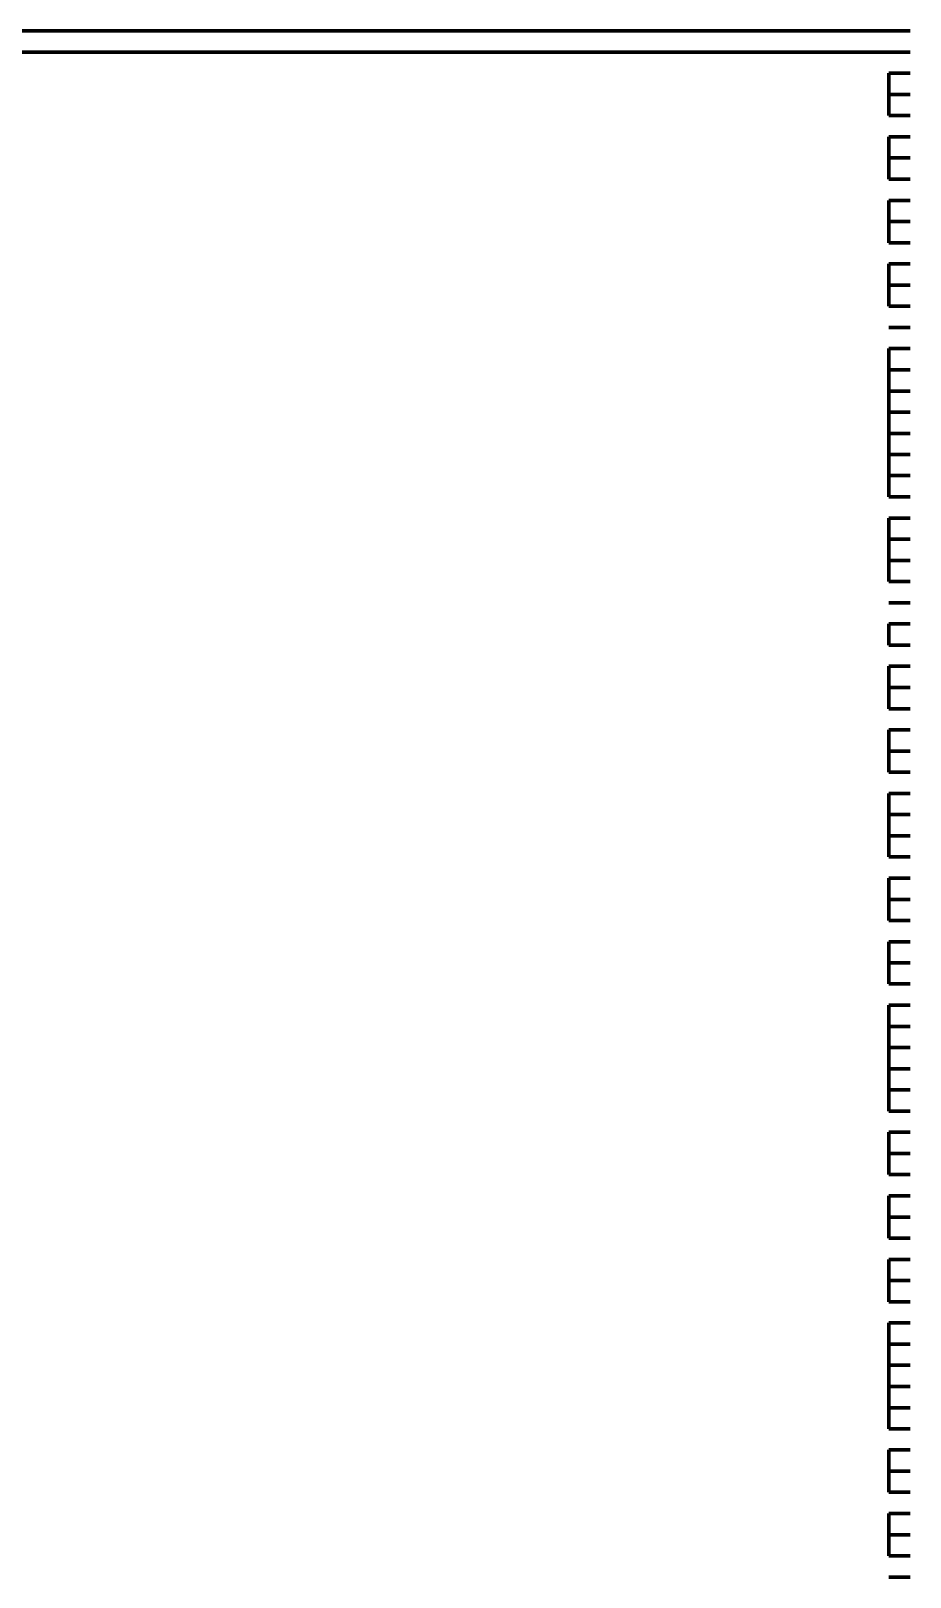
# Model space of a CAD drawing. Header units: inches. Extents: x 16 to 776, y 37 to 575.
# Drawn here: x 318.25 to 325.17, y 386.5 to 398.67 of the extents above; entities that cross this region are included whole.
import ezdxf

# ---------------------------------------------------------------- set-up
doc = ezdxf.new("R2010")
doc.units = ezdxf.units.IN
doc.header["$MEASUREMENT"] = 0
doc.layers.add('P', color=250, linetype='CONTINUOUS', lineweight=100)

msp = doc.modelspace()

# ---------------------------------------------------------------- linework, layer by layer
at = {"layer": 'P', "color": 0, "linetype": 'Continuous'}
for points in [[(318.167, 398.667), (318.333, 398.667)], [(318.167, 398.667), (318.333, 398.667)], [(318.333, 398.667), (318.5, 398.667)], [(318.333, 398.667), (318.5, 398.667)], [(318.5, 398.667), (318.667, 398.667)], [(318.5, 398.667), (318.667, 398.667)], [(318.667, 398.667), (318.667, 398.667)], [(318.667, 398.667), (318.833, 398.667)], [(318.667, 398.667), (318.667, 398.667)], [(318.667, 398.667), (318.833, 398.667)], [(318.833, 398.667), (319, 398.667)], [(318.833, 398.667), (319, 398.667)], [(319, 398.667), (319, 398.667)], [(319, 398.667), (319.167, 398.667)], [(319, 398.667), (319, 398.667)], [(319, 398.667), (319.167, 398.667)], [(319.167, 398.667), (319.333, 398.667)], [(319.167, 398.667), (319.333, 398.667)], [(319.333, 398.667), (319.5, 398.667)], [(319.333, 398.667), (319.5, 398.667)], [(319.333, 398.667), (319.5, 398.667)], [(319.5, 398.667), (319.5, 398.667)], [(319.5, 398.667), (319.5, 398.667)], [(319.5, 398.667), (319.667, 398.667)], [(319.5, 398.667), (319.5, 398.667)], [(319.5, 398.667), (319.667, 398.667)], [(319.667, 398.667), (319.833, 398.667)], [(319.667, 398.667), (319.833, 398.667)], [(319.833, 398.667), (320, 398.667)], [(319.833, 398.667), (320, 398.667)], [(320, 398.667), (320, 398.667)], [(320, 398.667), (320.167, 398.667)], [(320, 398.667), (320, 398.667)], [(320, 398.667), (320.167, 398.667)], [(320, 398.667), (320, 398.667)], [(320, 398.667), (320.167, 398.667)], [(320.167, 398.667), (320.333, 398.667)], [(320.167, 398.667), (320.333, 398.667)], [(320.333, 398.667), (320.333, 398.667)], [(320.333, 398.667), (320.5, 398.667)], [(320.333, 398.667), (320.333, 398.667)], [(320.333, 398.667), (320.5, 398.667)], [(320.333, 398.667), (320.5, 398.667)], [(320.5, 398.667), (320.667, 398.667)], [(320.5, 398.667), (320.667, 398.667)], [(320.5, 398.667), (320.667, 398.667)], [(320.667, 398.667), (320.833, 398.667)], [(320.667, 398.667), (320.833, 398.667)], [(320.833, 398.667), (320.833, 398.667)], [(320.833, 398.667), (321, 398.667)], [(320.833, 398.667), (320.833, 398.667)], [(320.833, 398.667), (321, 398.667)], [(320.833, 398.667), (321, 398.667)], [(321, 398.667), (321.167, 398.667)], [(321, 398.667), (321.167, 398.667)], [(321, 398.667), (321.167, 398.667)], [(321.167, 398.667), (321.167, 398.667)], [(321.167, 398.667), (321.333, 398.667)], [(321.167, 398.667), (321.167, 398.667)], [(321.167, 398.667), (321.333, 398.667)], [(321.333, 398.667), (321.5, 398.667)], [(321.333, 398.667), (321.5, 398.667)], [(321.333, 398.667), (321.5, 398.667)], [(321.5, 398.667), (321.667, 398.667)], [(321.5, 398.667), (321.667, 398.667)], [(321.5, 398.667), (321.667, 398.667)], [(321.5, 398.667), (321.667, 398.667)], [(321.667, 398.667), (321.667, 398.667)], [(321.667, 398.667), (321.667, 398.667)], [(321.667, 398.667), (321.833, 398.667)], [(321.667, 398.667), (321.667, 398.667)], [(321.667, 398.667), (321.833, 398.667)], [(321.833, 398.667), (322, 398.667)], [(321.833, 398.667), (322, 398.667)], [(322, 398.667), (322, 398.667)], [(322, 398.667), (322.167, 398.667)], [(322, 398.667), (322, 398.667)], [(322, 398.667), (322.167, 398.667)], [(322.167, 398.667), (322.333, 398.667)], [(322.167, 398.667), (322.333, 398.667)], [(322.333, 398.667), (322.5, 398.667)], [(322.333, 398.667), (322.5, 398.667)], [(322.5, 398.667), (322.5, 398.667)], [(322.5, 398.667), (322.667, 398.667)], [(322.5, 398.667), (322.5, 398.667)], [(322.5, 398.667), (322.667, 398.667)], [(322.667, 398.667), (322.833, 398.667)], [(322.667, 398.667), (322.833, 398.667)], [(322.833, 398.667), (323, 398.667)], [(322.833, 398.667), (323, 398.667)], [(323, 398.667), (323, 398.667)], [(323, 398.667), (323.167, 398.667)], [(323, 398.667), (323, 398.667)], [(323, 398.667), (323.167, 398.667)], [(323.167, 398.667), (323.333, 398.667)], [(323.167, 398.667), (323.333, 398.667)], [(323.333, 398.667), (323.333, 398.667)], [(323.333, 398.667), (323.5, 398.667)], [(323.333, 398.667), (323.333, 398.667)], [(323.333, 398.667), (323.5, 398.667)], [(323.5, 398.667), (323.667, 398.667)], [(323.5, 398.667), (323.667, 398.667)], [(323.5, 398.667), (323.667, 398.667)], [(323.667, 398.667), (323.833, 398.667)], [(323.667, 398.667), (323.833, 398.667)], [(323.667, 398.667), (323.833, 398.667)], [(323.833, 398.667), (323.833, 398.667)], [(323.833, 398.667), (324, 398.667)], [(323.833, 398.667), (323.833, 398.667)], [(323.833, 398.667), (324, 398.667)], [(324, 398.667), (324.167, 398.667)], [(324, 398.667), (324.167, 398.667)], [(324.167, 398.667), (324.167, 398.667)], [(324.167, 398.667), (324.333, 398.667)], [(324.167, 398.667), (324.167, 398.667)], [(324.167, 398.667), (324.333, 398.667)], [(324.333, 398.667), (324.5, 398.667)], [(324.333, 398.667), (324.5, 398.667)], [(324.5, 398.667), (324.667, 398.667)], [(324.5, 398.667), (324.667, 398.667)], [(324.667, 398.667), (324.667, 398.667)], [(324.667, 398.667), (324.833, 398.667)], [(324.667, 398.667), (324.667, 398.667)], [(324.667, 398.667), (324.833, 398.667)], [(324.833, 398.667), (325, 398.667)], [(324.833, 398.667), (325, 398.667)], [(325, 398.667), (325.167, 398.667)], [(325, 398.667), (325, 398.667)], [(325, 398.667), (325, 398.667)], [(325, 398.667), (325.167, 398.667)], [(325, 398.667), (325, 398.667)], [(318.167, 398.5), (318.333, 398.5)], [(318.167, 398.5), (318.333, 398.5)], [(318.333, 398.5), (318.5, 398.5)], [(318.333, 398.5), (318.5, 398.5)], [(318.333, 398.5), (318.5, 398.5)], [(318.5, 398.5), (318.667, 398.5)], [(318.5, 398.5), (318.667, 398.5)], [(318.5, 398.5), (318.667, 398.5)], [(318.667, 398.5), (318.667, 398.5)], [(318.667, 398.5), (318.667, 398.5)], [(318.667, 398.5), (318.833, 398.5)], [(318.667, 398.5), (318.667, 398.5)], [(318.667, 398.5), (318.833, 398.5)], [(318.833, 398.5), (319, 398.5)], [(318.833, 398.5), (319, 398.5)], [(318.833, 398.5), (319, 398.5)], [(319, 398.5), (319, 398.5)], [(319, 398.5), (319, 398.5)], [(319, 398.5), (319.167, 398.5)], [(319, 398.5), (319, 398.5)], [(319, 398.5), (319.167, 398.5)], [(319, 398.5), (319.167, 398.5)], [(319.167, 398.5), (319.333, 398.5)], [(319.167, 398.5), (319.333, 398.5)], [(319.333, 398.5), (319.5, 398.5)], [(319.333, 398.5), (319.5, 398.5)], [(319.333, 398.5), (319.5, 398.5)], [(319.5, 398.5), (319.5, 398.5)], [(319.5, 398.5), (319.5, 398.5)], [(319.5, 398.5), (319.5, 398.5)], [(319.5, 398.5), (319.667, 398.5)], [(319.5, 398.5), (319.5, 398.5)], [(319.5, 398.5), (319.667, 398.5)], [(319.5, 398.5), (319.667, 398.5)], [(319.667, 398.5), (319.833, 398.5)], [(319.667, 398.5), (319.833, 398.5)], [(319.667, 398.5), (319.833, 398.5)], [(319.833, 398.5), (320, 398.5)], [(319.833, 398.5), (320, 398.5)], [(320, 398.5), (320, 398.5)], [(320, 398.5), (320, 398.5)], [(320, 398.5), (320.167, 398.5)], [(320, 398.5), (320, 398.5)], [(320, 398.5), (320.167, 398.5)], [(320, 398.5), (320.167, 398.5)], [(320, 398.5), (320.167, 398.5)], [(320.167, 398.5), (320.333, 398.5)], [(320.167, 398.5), (320.333, 398.5)], [(320.167, 398.5), (320.333, 398.5)], [(320.333, 398.5), (320.333, 398.5)], [(320.333, 398.5), (320.333, 398.5)], [(320.333, 398.5), (320.5, 398.5)], [(320.333, 398.5), (320.5, 398.5)], [(320.333, 398.5), (320.5, 398.5)], [(320.5, 398.5), (320.667, 398.5)], [(320.5, 398.5), (320.667, 398.5)], [(320.5, 398.5), (320.667, 398.5)], [(320.5, 398.5), (320.667, 398.5)], [(320.667, 398.5), (320.833, 398.5)], [(320.667, 398.5), (320.833, 398.5)], [(320.667, 398.5), (320.833, 398.5)], [(320.833, 398.5), (320.833, 398.5)], [(320.833, 398.5), (320.833, 398.5)], [(320.833, 398.5), (321, 398.5)], [(320.833, 398.5), (321, 398.5)], [(320.833, 398.5), (321, 398.5)], [(321, 398.5), (321.167, 398.5)], [(321, 398.5), (321.167, 398.5)], [(321, 398.5), (321.167, 398.5)], [(321, 398.5), (321.167, 398.5)], [(321.167, 398.5), (321.167, 398.5)], [(321.167, 398.5), (321.167, 398.5)], [(321.167, 398.5), (321.333, 398.5)], [(321.167, 398.5), (321.167, 398.5)], [(321.167, 398.5), (321.333, 398.5)], [(321.333, 398.5), (321.5, 398.5)], [(321.333, 398.5), (321.5, 398.5)], [(321.333, 398.5), (321.5, 398.5)], [(321.5, 398.5), (321.667, 398.5)], [(321.5, 398.5), (321.667, 398.5)], [(321.5, 398.5), (321.667, 398.5)], [(321.5, 398.5), (321.667, 398.5)], [(321.667, 398.5), (321.667, 398.5)], [(321.667, 398.5), (321.667, 398.5)], [(321.667, 398.5), (321.667, 398.5)], [(321.667, 398.5), (321.833, 398.5)], [(321.667, 398.5), (321.667, 398.5)], [(321.667, 398.5), (321.833, 398.5)], [(321.667, 398.5), (321.833, 398.5)], [(321.833, 398.5), (322, 398.5)], [(321.833, 398.5), (322, 398.5)], [(321.833, 398.5), (322, 398.5)], [(322, 398.5), (322, 398.5)], [(322, 398.5), (322, 398.5)], [(322, 398.5), (322.167, 398.5)], [(322, 398.5), (322.167, 398.5)], [(322, 398.5), (322.167, 398.5)], [(322.167, 398.5), (322.333, 398.5)], [(322.167, 398.5), (322.333, 398.5)], [(322.167, 398.5), (322.333, 398.5)], [(322.333, 398.5), (322.5, 398.5)], [(322.333, 398.5), (322.5, 398.5)], [(322.333, 398.5), (322.5, 398.5)], [(322.5, 398.5), (322.5, 398.5)], [(322.5, 398.5), (322.5, 398.5)], [(322.5, 398.5), (322.667, 398.5)], [(322.5, 398.5), (322.667, 398.5)], [(322.5, 398.5), (322.667, 398.5)], [(322.667, 398.5), (322.833, 398.5)], [(322.667, 398.5), (322.833, 398.5)], [(322.667, 398.5), (322.833, 398.5)], [(322.833, 398.5), (323, 398.5)], [(322.833, 398.5), (323, 398.5)], [(322.833, 398.5), (323, 398.5)], [(323, 398.5), (323, 398.5)], [(323, 398.5), (323, 398.5)], [(323, 398.5), (323.167, 398.5)], [(323, 398.5), (323.167, 398.5)], [(323, 398.5), (323.167, 398.5)], [(323.167, 398.5), (323.333, 398.5)], [(323.167, 398.5), (323.333, 398.5)], [(323.167, 398.5), (323.333, 398.5)], [(323.333, 398.5), (323.333, 398.5)], [(323.333, 398.5), (323.333, 398.5)], [(323.333, 398.5), (323.5, 398.5)], [(323.333, 398.5), (323.333, 398.5)], [(323.333, 398.5), (323.5, 398.5)], [(323.5, 398.5), (323.667, 398.5)], [(323.5, 398.5), (323.667, 398.5)], [(323.5, 398.5), (323.667, 398.5)], [(323.667, 398.5), (323.833, 398.5)], [(323.667, 398.5), (323.833, 398.5)], [(323.667, 398.5), (323.833, 398.5)], [(323.667, 398.5), (323.833, 398.5)], [(323.833, 398.5), (323.833, 398.5)], [(323.833, 398.5), (323.833, 398.5)], [(323.833, 398.5), (324, 398.5)], [(323.833, 398.5), (323.833, 398.5)], [(323.833, 398.5), (324, 398.5)], [(323.833, 398.5), (324, 398.5)], [(324, 398.5), (324.167, 398.5)], [(324, 398.5), (324.167, 398.5)], [(324.167, 398.5), (324.167, 398.5)], [(324.167, 398.5), (324.167, 398.5)], [(324.167, 398.5), (324.333, 398.5)], [(324.167, 398.5), (324.167, 398.5)], [(324.167, 398.5), (324.333, 398.5)], [(324.167, 398.5), (324.333, 398.5)], [(324.333, 398.5), (324.5, 398.5)], [(324.333, 398.5), (324.5, 398.5)], [(324.333, 398.5), (324.5, 398.5)], [(324.5, 398.5), (324.667, 398.5)], [(324.5, 398.5), (324.667, 398.5)], [(324.667, 398.5), (324.667, 398.5)], [(324.667, 398.5), (324.667, 398.5)], [(324.667, 398.5), (324.833, 398.5)], [(324.667, 398.5), (324.667, 398.5)], [(324.667, 398.5), (324.833, 398.5)], [(324.667, 398.5), (324.833, 398.5)], [(324.833, 398.5), (325, 398.5)], [(324.833, 398.5), (325, 398.5)], [(324.833, 398.5), (325, 398.5)], [(325, 398.5), (325, 398.5)], [(325, 398.5), (325.167, 398.5)], [(325, 398.5), (325.167, 398.5)], [(325, 398.5), (325, 398.5)], [(325, 398.5), (325.167, 398.5)], [(325, 398.5), (325, 398.5)], [(325, 398.5), (325, 398.5)], [(325, 398.5), (325, 398.5)], [(325, 398.5), (325.167, 398.5)], [(325, 398.333), (325, 398.333)], [(325, 398.333), (325.167, 398.333)], [(325, 398.333), (325, 398.333)], [(325, 398.333), (325.167, 398.333)], [(325, 398.333), (325, 398.333)], [(325, 398.333), (325.167, 398.333)], [(325, 398.333), (325.167, 398.333)], [(325, 398.333), (325, 398.333)], [(325, 398.333), (325, 398.167)], [(325, 398.333), (325.167, 398.333)], [(325, 398.333), (325, 398.333)], [(325, 398.167), (325, 398.167)], [(325, 398.167), (325.167, 398.167)], [(325, 398.167), (325, 398)], [(325, 398.167), (325.167, 398.167)], [(325, 398.167), (325, 398.167)], [(325, 398), (325, 398)], [(325, 398), (325.167, 398)], [(325, 398), (325, 398)], [(325, 398), (325, 398)], [(325, 398), (325.167, 398)], [(325, 398), (325.167, 398)], [(325, 398), (325, 398)], [(325, 398), (325.167, 398)], [(325, 398), (325, 398)], [(325, 397.833), (325, 397.833)], [(325, 397.833), (325.167, 397.833)], [(325, 397.833), (325, 397.667)], [(325, 397.833), (325.167, 397.833)], [(325, 397.833), (325, 397.833)], [(325, 397.667), (325, 397.667)], [(325, 397.667), (325.167, 397.667)], [(325, 397.667), (325, 397.5)], [(325, 397.667), (325.167, 397.667)], [(325, 397.667), (325, 397.667)], [(325, 397.5), (325, 397.5)], [(325, 397.5), (325.167, 397.5)], [(325, 397.5), (325, 397.5)], [(325, 397.5), (325, 397.5)], [(325, 397.5), (325.167, 397.5)], [(325, 397.5), (325.167, 397.5)], [(325, 397.5), (325, 397.5)], [(325, 397.5), (325.167, 397.5)], [(325, 397.5), (325, 397.5)], [(325, 397.333), (325, 397.333)], [(325, 397.333), (325.167, 397.333)], [(325, 397.333), (325, 397.167)], [(325, 397.333), (325.167, 397.333)], [(325, 397.333), (325, 397.333)], [(325, 397.167), (325, 397.167)], [(325, 397.167), (325.167, 397.167)], [(325, 397.167), (325, 397)], [(325, 397.167), (325.167, 397.167)], [(325, 397.167), (325, 397.167)], [(325, 397), (325, 397)], [(325, 397), (325.167, 397)], [(325, 397), (325, 397)], [(325, 397), (325, 397)], [(325, 397), (325.167, 397)], [(325, 397), (325.167, 397)], [(325, 397), (325, 397)], [(325, 397), (325.167, 397)], [(325, 397), (325, 397)], [(325, 396.833), (325, 396.833)], [(325, 396.833), (325.167, 396.833)], [(325, 396.833), (325, 396.667)], [(325, 396.833), (325.167, 396.833)], [(325, 396.833), (325, 396.833)], [(325, 396.667), (325, 396.667)], [(325, 396.667), (325.167, 396.667)], [(325, 396.667), (325, 396.667)], [(325, 396.667), (325, 396.667)], [(325, 396.667), (325.167, 396.667)], [(325, 396.667), (325.167, 396.667)], [(325, 396.667), (325, 396.667)], [(325, 396.667), (325, 396.5)], [(325, 396.667), (325.167, 396.667)], [(325, 396.667), (325, 396.667)], [(325, 396.5), (325, 396.5)], [(325, 396.5), (325.167, 396.5)], [(325, 396.5), (325.167, 396.5)], [(325, 396.5), (325, 396.5)], [(325, 396.5), (325.167, 396.5)], [(325, 396.5), (325, 396.5)], [(325, 396.333), (325, 396.333)], [(325, 396.333), (325.167, 396.333)], [(325, 396.333), (325, 396.333)], [(325, 396.333), (325.167, 396.333)], [(325, 396.333), (325.167, 396.333)], [(325, 396.333), (325, 396.333)], [(325, 396.167), (325, 396.167)], [(325, 396.167), (325.167, 396.167)], [(325, 396.167), (325, 396.167)], [(325, 396.167), (325, 396.167)], [(325, 396.167), (325.167, 396.167)], [(325, 396.167), (325.167, 396.167)], [(325, 396.167), (325, 396.167)], [(325, 396.167), (325, 396)], [(325, 396.167), (325.167, 396.167)], [(325, 396.167), (325, 396.167)], [(325, 396), (325, 396)], [(325, 396), (325.167, 396)], [(325, 396), (325, 395.833)], [(325, 396), (325.167, 396)], [(325, 396), (325, 396)], [(325, 395.833), (325, 395.833)], [(325, 395.833), (325.167, 395.833)], [(325, 395.833), (325, 395.833)], [(325, 395.833), (325.167, 395.833)], [(325, 395.833), (325.167, 395.833)], [(325, 395.833), (325, 395.833)], [(325, 395.833), (325, 395.667)], [(325, 395.833), (325.167, 395.833)], [(325, 395.833), (325, 395.833)], [(325, 395.667), (325, 395.667)], [(325, 395.667), (325.167, 395.667)], [(325, 395.667), (325, 395.5)], [(325, 395.667), (325.167, 395.667)], [(325, 395.667), (325, 395.667)], [(325, 395.5), (325, 395.5)], [(325, 395.5), (325.167, 395.5)], [(325, 395.5), (325, 395.333)], [(325, 395.5), (325.167, 395.5)], [(325, 395.5), (325, 395.5)], [(325, 395.333), (325, 395.333)], [(325, 395.333), (325.167, 395.333)], [(325, 395.333), (325, 395.333)], [(325, 395.333), (325.167, 395.333)], [(325, 395.333), (325.167, 395.333)], [(325, 395.333), (325, 395.333)], [(325, 395.333), (325, 395.167)], [(325, 395.333), (325.167, 395.333)], [(325, 395.333), (325, 395.333)], [(325, 395.167), (325, 395.167)], [(325, 395.167), (325.167, 395.167)], [(325, 395.167), (325, 395)], [(325, 395.167), (325.167, 395.167)], [(325, 395.167), (325, 395.167)], [(325, 395), (325, 395)], [(325, 395), (325.167, 395)], [(325, 395), (325, 395)], [(325, 395), (325, 395)], [(325, 395), (325.167, 395)], [(325, 395), (325.167, 395)], [(325, 395), (325, 395)], [(325, 395), (325.167, 395)], [(325, 395), (325, 395)], [(325, 394.833), (325, 394.833)], [(325, 394.833), (325.167, 394.833)], [(325, 394.833), (325, 394.667)], [(325, 394.833), (325.167, 394.833)], [(325, 394.833), (325, 394.833)], [(325, 394.667), (325, 394.667)], [(325, 394.667), (325.167, 394.667)], [(325, 394.667), (325, 394.5)], [(325, 394.667), (325.167, 394.667)], [(325, 394.667), (325, 394.667)], [(325, 394.5), (325, 394.5)], [(325, 394.5), (325.167, 394.5)], [(325, 394.5), (325, 394.5)], [(325, 394.5), (325, 394.5)], [(325, 394.5), (325.167, 394.5)], [(325, 394.5), (325.167, 394.5)], [(325, 394.5), (325, 394.5)], [(325, 394.5), (325, 394.333)], [(325, 394.5), (325.167, 394.5)], [(325, 394.5), (325, 394.5)], [(325, 394.333), (325, 394.333)], [(325, 394.333), (325.167, 394.333)], [(325, 394.333), (325.167, 394.333)], [(325, 394.333), (325, 394.333)], [(325, 394.333), (325.167, 394.333)], [(325, 394.333), (325, 394.333)], [(325, 394.167), (325, 394.167)], [(325, 394.167), (325.167, 394.167)], [(325, 394.167), (325, 394.167)], [(325, 394.167), (325.167, 394.167)], [(325, 394.167), (325.167, 394.167)], [(325, 394.167), (325, 394.167)], [(325, 394), (325, 394)], [(325, 394), (325.167, 394)], [(325, 394), (325, 394)], [(325, 394), (325, 394)], [(325, 394), (325.167, 394)], [(325, 394), (325.167, 394)], [(325, 394), (325, 394)], [(325, 394), (325, 393.833)], [(325, 394), (325.167, 394)], [(325, 394), (325, 394)], [(325, 393.833), (325, 393.833)], [(325, 393.833), (325.167, 393.833)], [(325, 393.833), (325.167, 393.833)], [(325, 393.833), (325, 393.833)], [(325, 393.833), (325.167, 393.833)], [(325, 393.833), (325, 393.833)], [(325, 393.667), (325, 393.667)], [(325, 393.667), (325.167, 393.667)], [(325, 393.667), (325, 393.667)], [(325, 393.667), (325.167, 393.667)], [(325, 393.667), (325, 393.667)], [(325, 393.667), (325.167, 393.667)], [(325, 393.667), (325.167, 393.667)], [(325, 393.667), (325, 393.667)], [(325, 393.667), (325, 393.5)], [(325, 393.667), (325.167, 393.667)], [(325, 393.667), (325, 393.667)], [(325, 393.5), (325, 393.5)], [(325, 393.5), (325.167, 393.5)], [(325, 393.5), (325, 393.333)], [(325, 393.5), (325.167, 393.5)], [(325, 393.5), (325, 393.5)], [(325, 393.333), (325, 393.333)], [(325, 393.333), (325.167, 393.333)], [(325, 393.333), (325.167, 393.333)], [(325, 393.333), (325, 393.333)], [(325, 393.333), (325.167, 393.333)], [(325, 393.333), (325, 393.333)], [(325, 393.167), (325, 393.167)], [(325, 393.167), (325.167, 393.167)], [(325, 393.167), (325, 393.167)], [(325, 393.167), (325.167, 393.167)], [(325, 393.167), (325, 393.167)], [(325, 393.167), (325.167, 393.167)], [(325, 393.167), (325.167, 393.167)], [(325, 393.167), (325, 393.167)], [(325, 393.167), (325, 393)], [(325, 393.167), (325.167, 393.167)], [(325, 393.167), (325, 393.167)], [(325, 393), (325, 393)], [(325, 393), (325.167, 393)], [(325, 393), (325, 392.833)], [(325, 393), (325.167, 393)], [(325, 393), (325, 393)], [(325, 392.833), (325, 392.833)], [(325, 392.833), (325.167, 392.833)], [(325, 392.833), (325, 392.833)], [(325, 392.833), (325.167, 392.833)], [(325, 392.833), (325.167, 392.833)], [(325, 392.833), (325, 392.833)], [(325, 392.833), (325, 392.833)], [(325, 392.833), (325.167, 392.833)], [(325, 392.833), (325.167, 392.833)], [(325, 392.833), (325, 392.833)], [(325, 392.833), (325.167, 392.833)], [(325, 392.833), (325, 392.833)], [(325, 392.667), (325, 392.667)], [(325, 392.667), (325.167, 392.667)], [(325, 392.667), (325, 392.5)], [(325, 392.667), (325.167, 392.667)], [(325, 392.667), (325, 392.667)], [(325, 392.5), (325, 392.5)], [(325, 392.5), (325.167, 392.5)], [(325, 392.5), (325, 392.333)], [(325, 392.5), (325.167, 392.5)], [(325, 392.5), (325, 392.5)], [(325, 392.333), (325, 392.333)], [(325, 392.333), (325.167, 392.333)], [(325, 392.333), (325, 392.333)], [(325, 392.333), (325, 392.333)], [(325, 392.333), (325.167, 392.333)], [(325, 392.333), (325.167, 392.333)], [(325, 392.333), (325, 392.333)], [(325, 392.333), (325, 392.167)], [(325, 392.333), (325.167, 392.333)], [(325, 392.333), (325, 392.333)], [(325, 392.167), (325, 392.167)], [(325, 392.167), (325.167, 392.167)], [(325, 392.167), (325.167, 392.167)], [(325, 392.167), (325, 392.167)], [(325, 392), (325, 392)], [(325, 392), (325.167, 392)], [(325, 392), (325, 392)], [(325, 392), (325, 392)], [(325, 392), (325.167, 392)], [(325, 392), (325.167, 392)], [(325, 392), (325, 392)], [(325, 392), (325, 391.833)], [(325, 392), (325.167, 392)], [(325, 392), (325, 392)], [(325, 391.833), (325, 391.833)], [(325, 391.833), (325.167, 391.833)], [(325, 391.833), (325, 391.667)], [(325, 391.833), (325.167, 391.833)], [(325, 391.833), (325, 391.833)], [(325, 391.667), (325, 391.667)], [(325, 391.667), (325.167, 391.667)], [(325, 391.667), (325.167, 391.667)], [(325, 391.667), (325, 391.667)], [(325, 391.5), (325, 391.5)], [(325, 391.5), (325.167, 391.5)], [(325, 391.5), (325, 391.5)], [(325, 391.5), (325, 391.5)], [(325, 391.5), (325.167, 391.5)], [(325, 391.5), (325.167, 391.5)], [(325, 391.5), (325, 391.5)], [(325, 391.5), (325, 391.333)], [(325, 391.5), (325.167, 391.5)], [(325, 391.5), (325, 391.5)], [(325, 391.333), (325, 391.333)], [(325, 391.333), (325.167, 391.333)], [(325, 391.333), (325, 391.167)], [(325, 391.333), (325.167, 391.333)], [(325, 391.333), (325, 391.333)], [(325, 391.167), (325, 391.167)], [(325, 391.167), (325.167, 391.167)], [(325, 391.167), (325.167, 391.167)], [(325, 391.167), (325, 391.167)], [(325, 391), (325, 391)], [(325, 391), (325.167, 391)], [(325, 391), (325, 391)], [(325, 391), (325, 391)], [(325, 391), (325.167, 391)], [(325, 391), (325.167, 391)], [(325, 391), (325, 391)], [(325, 391), (325, 390.833)], [(325, 391), (325.167, 391)], [(325, 391), (325, 391)], [(325, 390.833), (325, 390.833)], [(325, 390.833), (325.167, 390.833)], [(325, 390.833), (325, 390.667)], [(325, 390.833), (325.167, 390.833)], [(325, 390.833), (325, 390.833)], [(325, 390.667), (325, 390.667)], [(325, 390.667), (325.167, 390.667)], [(325, 390.667), (325, 390.667)], [(325, 390.667), (325.167, 390.667)], [(325, 390.667), (325.167, 390.667)], [(325, 390.667), (325, 390.667)], [(325, 390.667), (325, 390.5)], [(325, 390.667), (325.167, 390.667)], [(325, 390.667), (325, 390.667)], [(325, 390.5), (325, 390.5)], [(325, 390.5), (325.167, 390.5)], [(325, 390.5), (325, 390.333)], [(325, 390.5), (325.167, 390.5)], [(325, 390.5), (325, 390.5)], [(325, 390.333), (325, 390.333)], [(325, 390.333), (325.167, 390.333)], [(325, 390.333), (325, 390.167)], [(325, 390.333), (325.167, 390.333)], [(325, 390.333), (325, 390.333)], [(325, 390.167), (325, 390.167)], [(325, 390.167), (325.167, 390.167)], [(325, 390.167), (325, 390.167)], [(325, 390.167), (325, 390.167)], [(325, 390.167), (325.167, 390.167)], [(325, 390.167), (325.167, 390.167)], [(325, 390.167), (325, 390.167)], [(325, 390.167), (325.167, 390.167)], [(325, 390.167), (325, 390.167)], [(325, 390), (325, 390)], [(325, 390), (325.167, 390)], [(325, 390), (325, 389.833)], [(325, 390), (325.167, 390)], [(325, 390), (325, 390)], [(325, 389.833), (325, 389.833)], [(325, 389.833), (325.167, 389.833)], [(325, 389.833), (325, 389.833)], [(325, 389.833), (325, 389.833)], [(325, 389.833), (325.167, 389.833)], [(325, 389.833), (325.167, 389.833)], [(325, 389.833), (325, 389.833)], [(325, 389.833), (325, 389.667)], [(325, 389.833), (325.167, 389.833)], [(325, 389.833), (325, 389.833)], [(325, 389.667), (325, 389.667)], [(325, 389.667), (325.167, 389.667)], [(325, 389.667), (325.167, 389.667)], [(325, 389.667), (325, 389.667)], [(325, 389.5), (325, 389.5)], [(325, 389.5), (325.167, 389.5)], [(325, 389.5), (325, 389.333)], [(325, 389.5), (325.167, 389.5)], [(325, 389.5), (325, 389.5)], [(325, 389.333), (325, 389.333)], [(325, 389.333), (325.167, 389.333)], [(325, 389.333), (325, 389.333)], [(325, 389.333), (325, 389.333)], [(325, 389.333), (325.167, 389.333)], [(325, 389.333), (325.167, 389.333)], [(325, 389.333), (325, 389.333)], [(325, 389.333), (325, 389.167)], [(325, 389.333), (325.167, 389.333)], [(325, 389.333), (325, 389.333)], [(325, 389.167), (325, 389.167)], [(325, 389.167), (325.167, 389.167)], [(325, 389.167), (325.167, 389.167)], [(325, 389.167), (325, 389.167)], [(325, 389), (325, 389)], [(325, 389), (325.167, 389)], [(325, 389), (325, 389)], [(325, 389), (325, 389)], [(325, 389), (325.167, 389)], [(325, 389), (325.167, 389)], [(325, 389), (325, 389)], [(325, 389), (325, 388.833)], [(325, 389), (325.167, 389)], [(325, 389), (325, 389)], [(325, 388.833), (325, 388.833)], [(325, 388.833), (325.167, 388.833)], [(325, 388.833), (325, 388.667)], [(325, 388.833), (325.167, 388.833)], [(325, 388.833), (325, 388.833)], [(325, 388.667), (325, 388.667)], [(325, 388.667), (325.167, 388.667)], [(325, 388.667), (325.167, 388.667)], [(325, 388.667), (325, 388.667)], [(325, 388.667), (325.167, 388.667)], [(325, 388.667), (325, 388.667)], [(325, 388.5), (325, 388.5)], [(325, 388.5), (325.167, 388.5)], [(325, 388.5), (325, 388.5)], [(325, 388.5), (325.167, 388.5)], [(325, 388.5), (325, 388.5)], [(325, 388.5), (325.167, 388.5)], [(325, 388.5), (325.167, 388.5)], [(325, 388.5), (325, 388.5)], [(325, 388.5), (325, 388.333)], [(325, 388.5), (325.167, 388.5)], [(325, 388.5), (325, 388.5)], [(325, 388.333), (325, 388.333)], [(325, 388.333), (325.167, 388.333)], [(325, 388.333), (325, 388.167)], [(325, 388.333), (325.167, 388.333)], [(325, 388.333), (325, 388.333)], [(325, 388.167), (325, 388.167)], [(325, 388.167), (325.167, 388.167)], [(325, 388.167), (325, 388)], [(325, 388.167), (325.167, 388.167)], [(325, 388.167), (325, 388.167)], [(325, 388), (325, 388)], [(325, 388), (325.167, 388)], [(325, 388), (325, 388)], [(325, 388), (325.167, 388)], [(325, 388), (325.167, 388)], [(325, 388), (325, 388)], [(325, 388), (325, 387.833)], [(325, 388), (325.167, 388)], [(325, 388), (325, 388)], [(325, 387.833), (325, 387.833)], [(325, 387.833), (325.167, 387.833)], [(325, 387.833), (325, 387.667)], [(325, 387.833), (325.167, 387.833)], [(325, 387.833), (325, 387.833)], [(325, 387.667), (325, 387.667)], [(325, 387.667), (325.167, 387.667)], [(325, 387.667), (325, 387.667)], [(325, 387.667), (325, 387.667)], [(325, 387.667), (325.167, 387.667)], [(325, 387.667), (325.167, 387.667)], [(325, 387.667), (325, 387.667)], [(325, 387.667), (325.167, 387.667)], [(325, 387.667), (325, 387.667)], [(325, 387.5), (325, 387.5)], [(325, 387.5), (325.167, 387.5)], [(325, 387.5), (325, 387.333)], [(325, 387.5), (325.167, 387.5)], [(325, 387.5), (325, 387.5)], [(325, 387.333), (325, 387.333)], [(325, 387.333), (325.167, 387.333)], [(325, 387.333), (325, 387.167)], [(325, 387.333), (325.167, 387.333)], [(325, 387.333), (325, 387.333)], [(325, 387.167), (325, 387.167)], [(325, 387.167), (325.167, 387.167)], [(325, 387.167), (325, 387.167)], [(325, 387.167), (325, 387.167)], [(325, 387.167), (325.167, 387.167)], [(325, 387.167), (325.167, 387.167)], [(325, 387.167), (325, 387.167)], [(325, 387.167), (325.167, 387.167)], [(325, 387.167), (325, 387.167)], [(325, 387), (325, 387)], [(325, 387), (325.167, 387)], [(325, 387), (325, 386.833)], [(325, 387), (325.167, 387)], [(325, 387), (325, 387)], [(325, 386.833), (325, 386.833)], [(325, 386.833), (325.167, 386.833)], [(325, 386.833), (325, 386.833)], [(325, 386.833), (325, 386.833)], [(325, 386.833), (325.167, 386.833)], [(325, 386.833), (325.167, 386.833)], [(325, 386.833), (325, 386.833)], [(325, 386.833), (325, 386.667)], [(325, 386.833), (325.167, 386.833)], [(325, 386.833), (325, 386.833)], [(325, 386.667), (325, 386.667)], [(325, 386.667), (325.167, 386.667)], [(325, 386.667), (325.167, 386.667)], [(325, 386.667), (325, 386.667)], [(325, 386.667), (325.167, 386.667)], [(325, 386.667), (325, 386.667)], [(325, 386.5), (325, 386.5)], [(325, 386.5), (325.167, 386.5)], [(325, 386.5), (325, 386.5)], [(325, 386.5), (325.167, 386.5)], [(325, 386.5), (325.167, 386.5)], [(325, 386.5), (325, 386.5)], [(325, 386.5), (325.167, 386.5)], [(325, 386.5), (325, 386.5)]]:
    msp.add_lwpolyline(points, dxfattribs=at)

doc.saveas('drawing.dxf')
